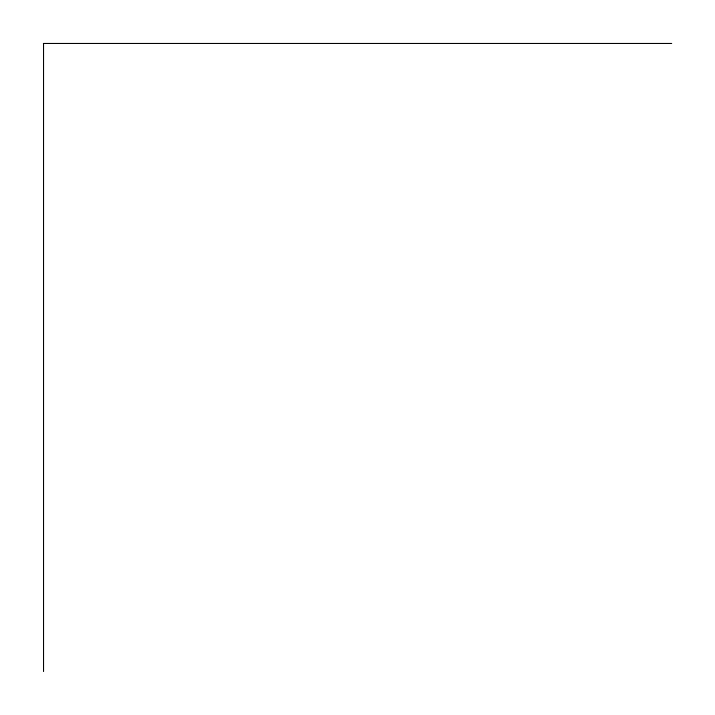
<?xml version="1.0" encoding="UTF-8"?>
<svg xmlns="http://www.w3.org/2000/svg" width="715" height="715" viewBox="0 0 715 715"><rect width="100%" height="100%" fill="white"/><g stroke="black" fill="none" stroke-linecap="round" stroke-linejoin="round"><path stroke-width="1.07" d="M43.383 43.463L671.698 43.463M43.535 43.463L43.535 671.537"/></g></svg>
